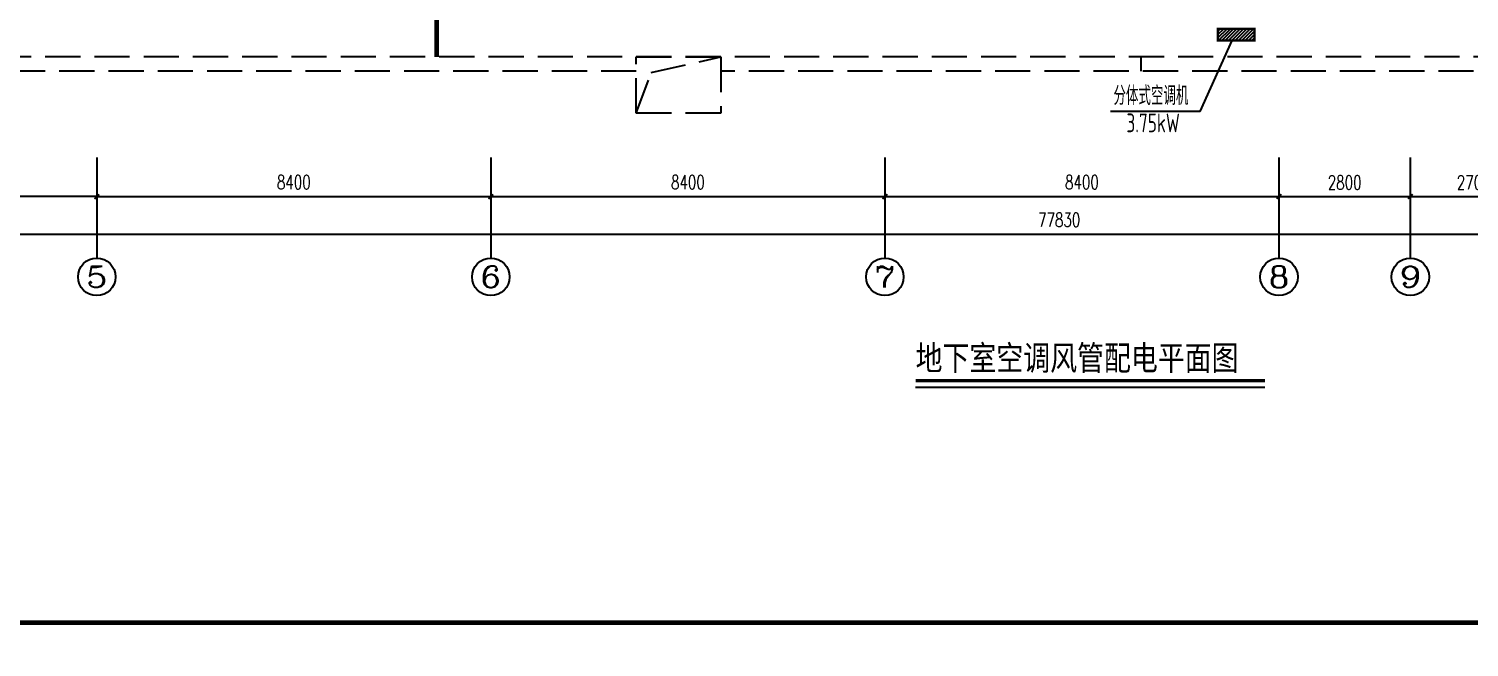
# Model space of a CAD drawing. Extents: x 2166032 to 5302137, y 581493 to 2416206.
# Drawn here: x 2343482 to 2374186, y 1271595 to 1284774 of the extents above; entities that cross this region are included whole.
import ezdxf
from ezdxf.enums import TextEntityAlignment as Align

# ---------------------------------------------------------------- set-up
doc = ezdxf.new("R2010")
doc.units = 0
doc.header["$LTSCALE"] = 1000
doc.header["$MEASUREMENT"] = 0
doc.linetypes.add('DASH', pattern=[0.35, 0.25, -0.1])
doc.layers.add('ACS_KT_SB', color=130, linetype='Continuous', lineweight=13)
for name, color, linetype in [('AXIS', 3, 'Continuous'), ('AXIS_TEXT', 7, 'Continuous'), ('DIM_SYMB', 3, 'Continuous'), ('PUB_TEXT', 7, 'Continuous'), ('PUB_TITLE', 137, 'Continuous'), ('地沟', 8, 'Continuous'), ('暖', 4, 'Continuous'), ('消防排烟', 7, 'Continuous')]:
    doc.layers.add(name, color=color, linetype=linetype)
doc.styles.add('_TCH_AXIS', font='complex_.ttf')
doc.styles.add('COMPLEX', font='complex_.ttf')
doc.styles.add('DIM_FONT', font='simplex_.ttf', dxfattribs={"width": 0.7})
doc.styles.add('hz（黑）', font='simhei.ttf', dxfattribs={"width": 0.8})
doc.styles.add('TSSD_Dimension', font='Tssdeng.shx', dxfattribs={"width": 0.7, "bigfont": 'tssdchn.shx'})
doc.dimstyles.new('DIMN', dxfattribs={"dimtxt": 300, "dimasz": 100, "dimexe": 250, "dimexo": 300, "dimgap": 150, "dimtad": 1, "dimdec": 0, "dimzin": 0, "dimdsep": 46, "dimtxsty": 'DIM_FONT', "dimblk": 'ARCHTICK', "dimcen": 0.09, "dimclrt": 7, "dimazin": 2, "dimtfac": 1, "dimtdec": 0, "dimtix": 1, "dimtmove": 2, "dimatfit": 3, "dimldrblk": 'ARCHTICK', "dimfxl": 1, "dimtolj": 1, "dimtzin": 0, "dimarcsym": 0})

# ---------------------------------------------------------------- blocks, each defined once
blk = doc.blocks.new('_ArchTick')
at = {"color": 0, "linetype": 'ByBlock', "const_width": 0.4}
blk.add_lwpolyline([(-0.5, -0.5), (0.5, 0.5)], dxfattribs=at)
blk = doc.blocks.new('*D2342')
at = {"layer": 'AXIS', "color": 0, "lineweight": -2}
for p, q in [((2336531, 1282032), (2336531, 1280949)), ((2344931, 1282032), (2344931, 1280949)), ((2336531, 1281199), (2340664, 1281199)), ((2344931, 1281199), (2341697, 1281199))]:
    blk.add_line(p, q, dxfattribs=at)
at = {"layer": 'Defpoints', "color": 0}
for p in [(2336531, 1282332), (2344931, 1282332), (2344931, 1281199)]:
    blk.add_point(p, dxfattribs=at)
at = {"layer": 'AXIS', "color": 0, "lineweight": -2, "xscale": 100, "yscale": 100, "zscale": 100, "rotation": 180}
blk.add_blockref('_ArchTick', (2336531, 1281199), dxfattribs=at)
at = {"layer": 'AXIS', "color": 0, "lineweight": -2, "xscale": 100, "yscale": 100, "zscale": 100}
blk.add_blockref('_ArchTick', (2344931, 1281199), dxfattribs=at)
at = {"layer": 'AXIS', "color": 7, "insert": (2341181, 1281474), "char_height": 300, "attachment_point": 5, "style": 'DIM_FONT'}
blk.add_mtext('\\A1;8400', dxfattribs=at)
blk = doc.blocks.new('*D2343')
at = {"layer": 'AXIS', "color": 0, "lineweight": -2}
for p, q in [((2344931, 1282032), (2344931, 1280949)), ((2353331, 1282032), (2353331, 1280949)), ((2344931, 1281199), (2353331, 1281199))]:
    blk.add_line(p, q, dxfattribs=at)
at = {"layer": 'Defpoints', "color": 0}
for p in [(2344931, 1282332), (2353331, 1282332), (2353331, 1281199)]:
    blk.add_point(p, dxfattribs=at)
at = {"layer": 'AXIS', "color": 0, "lineweight": -2, "xscale": 100, "yscale": 100, "zscale": 100, "rotation": 180}
blk.add_blockref('_ArchTick', (2344931, 1281199), dxfattribs=at)
at = {"layer": 'AXIS', "color": 0, "lineweight": -2, "xscale": 100, "yscale": 100, "zscale": 100}
blk.add_blockref('_ArchTick', (2353331, 1281199), dxfattribs=at)
at = {"layer": 'AXIS', "color": 7, "insert": (2349131, 1281504), "char_height": 300, "attachment_point": 5, "style": 'DIM_FONT'}
blk.add_mtext('\\A1;8400', dxfattribs=at)
blk = doc.blocks.new('*D2344')
at = {"layer": 'AXIS', "color": 0, "lineweight": -2}
for p, q in [((2353331, 1282032), (2353331, 1280949)), ((2361731, 1282032), (2361731, 1280949)), ((2353331, 1281199), (2361731, 1281199))]:
    blk.add_line(p, q, dxfattribs=at)
at = {"layer": 'Defpoints', "color": 0}
for p in [(2353331, 1282332), (2361731, 1282332), (2361731, 1281199)]:
    blk.add_point(p, dxfattribs=at)
at = {"layer": 'AXIS', "color": 0, "lineweight": -2, "xscale": 100, "yscale": 100, "zscale": 100, "rotation": 180}
blk.add_blockref('_ArchTick', (2353331, 1281199), dxfattribs=at)
at = {"layer": 'AXIS', "color": 0, "lineweight": -2, "xscale": 100, "yscale": 100, "zscale": 100}
blk.add_blockref('_ArchTick', (2361731, 1281199), dxfattribs=at)
at = {"layer": 'AXIS', "color": 7, "insert": (2357531, 1281504), "char_height": 300, "attachment_point": 5, "style": 'DIM_FONT'}
blk.add_mtext('\\A1;8400', dxfattribs=at)
blk = doc.blocks.new('*D2345')
at = {"layer": 'AXIS', "color": 0, "lineweight": -2}
for p, q in [((2361731, 1282032), (2361731, 1280949)), ((2370131, 1282032), (2370131, 1280949)), ((2361731, 1281199), (2370131, 1281199))]:
    blk.add_line(p, q, dxfattribs=at)
at = {"layer": 'Defpoints', "color": 0}
for p in [(2361731, 1282332), (2370131, 1282332), (2370131, 1281199)]:
    blk.add_point(p, dxfattribs=at)
at = {"layer": 'AXIS', "color": 0, "lineweight": -2, "xscale": 100, "yscale": 100, "zscale": 100, "rotation": 180}
blk.add_blockref('_ArchTick', (2361731, 1281199), dxfattribs=at)
at = {"layer": 'AXIS', "color": 0, "lineweight": -2, "xscale": 100, "yscale": 100, "zscale": 100}
blk.add_blockref('_ArchTick', (2370131, 1281199), dxfattribs=at)
at = {"layer": 'AXIS', "color": 7, "insert": (2365931, 1281504), "char_height": 300, "attachment_point": 5, "style": 'DIM_FONT'}
blk.add_mtext('\\A1;8400', dxfattribs=at)
blk = doc.blocks.new('*D2346')
at = {"layer": 'AXIS', "color": 0, "lineweight": -2}
for p, q in [((2370131, 1282032), (2370131, 1280949)), ((2372931, 1282032), (2372931, 1280949)), ((2370131, 1281199), (2372931, 1281199))]:
    blk.add_line(p, q, dxfattribs=at)
at = {"layer": 'Defpoints', "color": 0}
for p in [(2370131, 1282332), (2372931, 1282332), (2372931, 1281199)]:
    blk.add_point(p, dxfattribs=at)
at = {"layer": 'AXIS', "color": 0, "lineweight": -2, "xscale": 100, "yscale": 100, "zscale": 100, "rotation": 180}
blk.add_blockref('_ArchTick', (2370131, 1281199), dxfattribs=at)
at = {"layer": 'AXIS', "color": 0, "lineweight": -2, "xscale": 100, "yscale": 100, "zscale": 100}
blk.add_blockref('_ArchTick', (2372931, 1281199), dxfattribs=at)
at = {"layer": 'AXIS', "color": 7, "insert": (2371531, 1281501), "char_height": 300, "attachment_point": 5, "style": 'DIM_FONT'}
blk.add_mtext('\\A1;2800', dxfattribs=at)
blk = doc.blocks.new('*D2347')
at = {"layer": 'AXIS', "color": 0, "lineweight": -2}
for p, q in [((2372931, 1282032), (2372931, 1280949)), ((2375631, 1282032), (2375631, 1280949)), ((2372931, 1281199), (2375631, 1281199))]:
    blk.add_line(p, q, dxfattribs=at)
at = {"layer": 'Defpoints', "color": 0}
for p in [(2372931, 1282332), (2375631, 1282332), (2375631, 1281199)]:
    blk.add_point(p, dxfattribs=at)
at = {"layer": 'AXIS', "color": 0, "lineweight": -2, "xscale": 100, "yscale": 100, "zscale": 100, "rotation": 180}
blk.add_blockref('_ArchTick', (2372931, 1281199), dxfattribs=at)
at = {"layer": 'AXIS', "color": 0, "lineweight": -2, "xscale": 100, "yscale": 100, "zscale": 100}
blk.add_blockref('_ArchTick', (2375631, 1281199), dxfattribs=at)
at = {"layer": 'AXIS', "color": 7, "insert": (2374281, 1281501), "char_height": 300, "attachment_point": 5, "style": 'DIM_FONT'}
blk.add_mtext('\\A1;2700', dxfattribs=at)
blk = doc.blocks.new('*D2353')
at = {"layer": 'AXIS', "color": 0, "lineweight": -2}
for p, q in [((2326531, 1281732), (2326531, 1280149)), ((2404361, 1281732), (2404361, 1280149)), ((2326531, 1280399), (2404361, 1280399))]:
    blk.add_line(p, q, dxfattribs=at)
at = {"layer": 'Defpoints', "color": 0}
for p in [(2326531, 1282032), (2404361, 1282032), (2404361, 1280399)]:
    blk.add_point(p, dxfattribs=at)
at = {"layer": 'AXIS', "color": 0, "lineweight": -2, "xscale": 100, "yscale": 100, "zscale": 100, "rotation": 180}
blk.add_blockref('_ArchTick', (2326531, 1280399), dxfattribs=at)
at = {"layer": 'AXIS', "color": 0, "lineweight": -2, "xscale": 100, "yscale": 100, "zscale": 100}
blk.add_blockref('_ArchTick', (2404361, 1280399), dxfattribs=at)
at = {"layer": 'AXIS', "color": 7, "insert": (2365446, 1280701), "char_height": 300, "attachment_point": 5, "style": 'DIM_FONT'}
blk.add_mtext('\\A1;77830', dxfattribs=at)
blk = doc.blocks.new('_AXISO')
blk.add_circle((0, 0), 0.5)
at = {"layer": 'AXIS_TEXT', "style": 'COMPLEX', "width": 1.171875}
blk.add_attdef('A', text='', height=0.56, dxfattribs=at).set_placement((-0.25, -0.28), (0.25, -0.28), align=Align.FIT)

msp = doc.modelspace()

# ---------------------------------------------------------------- hatches: boundary and pattern name
at = {"layer": '暖'}
h = msp.add_hatch(dxfattribs=at)
h.set_pattern_fill('U', color=0, scale=50, angle=405, style=0, pattern_type=0)
h.set_pattern_definition([(225, (3042110.257, 1045622.3), (35.355339, -35.355339), [])])
h.paths.add_polyline_path([(2369610.7, 1284524.3), (2368830.7, 1284524.3), (2368830.7, 1284774.3), (2369610.7, 1284774.3)])

# ---------------------------------------------------------------- linework, layer by layer
msp.add_circle((2604640.5, 1020101.3), 438608.5)
at = {"layer": 'AXIS'}
for p, q in [((2344930.7, 1282031.7), (2344930.7, 1279886.9)), ((2353330.7, 1282031.7), (2353330.7, 1279886.9)), ((2361730.7, 1282031.7), (2361730.7, 1279886.9)), ((2370130.7, 1282031.7), (2370130.7, 1279886.9)), ((2372930.7, 1282031.7), (2372930.7, 1279886.9))]:
    msp.add_line(p, q, dxfattribs=at)
at = {"layer": 'DIM_SYMB', "const_width": 70}
msp.add_lwpolyline([(2362384.8, 1277274.9), (2369830.2, 1277274.9)], dxfattribs=at)
at = {"layer": 'DIM_SYMB'}
msp.add_lwpolyline([(2362384.8, 1277134.9), (2369830.2, 1277134.9)], dxfattribs=at)
at = {"layer": 'PUB_TITLE', "const_width": 100}
msp.add_lwpolyline([(2316531.7, 1272119.6), (2418131.7, 1272119.6), (2418131.7, 1329519.6), (2316531.7, 1329519.6)], close=True, dxfattribs=at)
at = {"layer": '地沟', "linetype": 'DASH', "ltscale": 3}
for p, q in [((2387630.7, 1284174.3), (2325830.7, 1284174.3)), ((2356749.3, 1283843.2), (2358230.7, 1284174.3)), ((2367185.1, 1284174.3), (2367185.1, 1283874.3)), ((2356430.7, 1282974.3), (2356749.3, 1283843.2)), ((2387930.7, 1283874.3), (2358230.7, 1283874.3))]:
    msp.add_line(p, q, dxfattribs=at)
msp.add_lwpolyline([(2356430.7, 1283874.3), (2325530.7, 1283874.3), (2325530.7, 1311899.3)], dxfattribs=at)
at = {"layer": '地沟', "linetype": 'DASH', "const_width": 100}
msp.add_lwpolyline([(2352176.8, 1286287.6), (2352176.8, 1284174.3)], dxfattribs=at)
at = {"layer": '地沟', "linetype": 'DASH', "ltscale": 3}
msp.add_lwpolyline([(2358230.7, 1284174.3), (2358230.7, 1282974.3), (2356430.7, 1282974.3), (2356430.7, 1284174.3)], close=True, dxfattribs=at)
at = {"layer": '暖', "color": 0, "const_width": 50}
msp.add_lwpolyline([(2369610.7, 1284524.3), (2368830.7, 1284524.3), (2368830.7, 1284774.3), (2369610.7, 1284774.3)], close=True, dxfattribs=at)
at = {"layer": '消防排烟', "color": 0}
for q in [(2369136.3, 1284524.3), (2366541.1, 1283010.1)]:
    msp.add_line((2368451.6, 1283010.1), q, dxfattribs=at)

# ---------------------------------------------------------------- block references
at = {"layer": 'AXIS'}
ref = msp.add_blockref('_AXISO', (2344930.7, 1279486.9), dxfattribs=dict(at, xscale=800, yscale=800, zscale=800))
ref.add_attrib('A', '5', dxfattribs={"layer": 'AXIS_TEXT', "height": 452.5, "style": '_TCH_AXIS', "width": 1.049113}).set_placement((2344704.4, 1279260.6), (2345156.9, 1279260.6), align=Align.FIT)
ref = msp.add_blockref('_AXISO', (2353330.7, 1279486.9), dxfattribs=dict(at, xscale=800, yscale=800, zscale=800))
ref.add_attrib('A', '6', dxfattribs={"layer": 'AXIS_TEXT', "height": 452.5, "style": '_TCH_AXIS', "width": 1.049113}).set_placement((2353104.4, 1279260.6), (2353556.9, 1279260.6), align=Align.FIT)
ref = msp.add_blockref('_AXISO', (2361730.7, 1279486.9), dxfattribs=dict(at, xscale=800, yscale=800, zscale=800))
ref.add_attrib('A', '7', dxfattribs={"layer": 'AXIS_TEXT', "height": 452.5, "style": '_TCH_AXIS', "width": 1.049113}).set_placement((2361504.4, 1279260.6), (2361956.9, 1279260.6), align=Align.FIT)
ref = msp.add_blockref('_AXISO', (2370130.7, 1279486.9), dxfattribs=dict(at, xscale=800, yscale=800, zscale=800))
ref.add_attrib('A', '8', dxfattribs={"layer": 'AXIS_TEXT', "height": 452.5, "style": '_TCH_AXIS', "width": 1.049113}).set_placement((2369904.4, 1279260.6), (2370356.9, 1279260.6), align=Align.FIT)
ref = msp.add_blockref('_AXISO', (2372930.7, 1279486.9), dxfattribs=dict(at, xscale=800, yscale=800, zscale=800))
ref.add_attrib('A', '9', dxfattribs={"layer": 'AXIS_TEXT', "height": 452.5, "style": '_TCH_AXIS', "width": 1.049113}).set_placement((2372704.4, 1279260.6), (2373156.9, 1279260.6), align=Align.FIT)

# ---------------------------------------------------------------- texts
at = {"layer": 'ACS_KT_SB', "color": 0, "style": 'TSSD_Dimension', "width": 0.7}
for s, p in [('分体式空调机', (2366603.4, 1283149.6)), ('3.75kW', (2366879.8, 1282569.1))]:
    msp.add_text(s, height=400, dxfattribs=at).set_placement(p)
at = {"layer": 'PUB_TEXT', "style": 'hz（黑）', "width": 0.8}
msp.add_text('地下室空调风管配电平面图', height=525.738, dxfattribs=at).set_placement((2362384.8, 1277497.6, 0))

# ---------------------------------------------------------------- dimensions: what is measured, and where the dimension line sits
at = {"layer": 'AXIS'}
dim = msp.add_linear_dim(base=(2344930.7, 1281199.3), p1=(2336530.7, 1282331.7), p2=(2344930.7, 1282331.7), angle=0, dimstyle='DIMN', dxfattribs=at)
dim.commit()
dim.dimension.update_dxf_attribs({"geometry": '*D2342', "text_midpoint": (2341180.7, 1281474.3), "dimtype": 161})
for p1, p2, distance, picture, middle in [((2344930.7, 1282331.7), (2353330.7, 1282331.7), -1132.4, '*D2343', (2349130.7, 1281504.2)), ((2353330.7, 1282331.7), (2361730.7, 1282331.7), -1132.4, '*D2344', (2357530.7, 1281504.2)), ((2361730.7, 1282331.7), (2370130.7, 1282331.7), -1132.4, '*D2345', (2365930.7, 1281504.2)), ((2370130.7, 1282331.7), (2372930.7, 1282331.7), -1132.4, '*D2346', (2371530.7, 1281500.7)), ((2372930.7, 1282331.7), (2375630.7, 1282331.7), -1132.4, '*D2347', (2374280.7, 1281500.7)), ((2326530.7, 1282031.7), (2404360.7, 1282031.7), -1632.4, '*D2353', (2365445.7, 1280700.7))]:
    dim = msp.add_aligned_dim(p1=p1, p2=p2, distance=distance, dimstyle='DIMN', dxfattribs=at)
    dim.commit()
    dim.dimension.update_dxf_attribs({"geometry": picture, "text_midpoint": middle})

doc.saveas('drawing.dxf')
